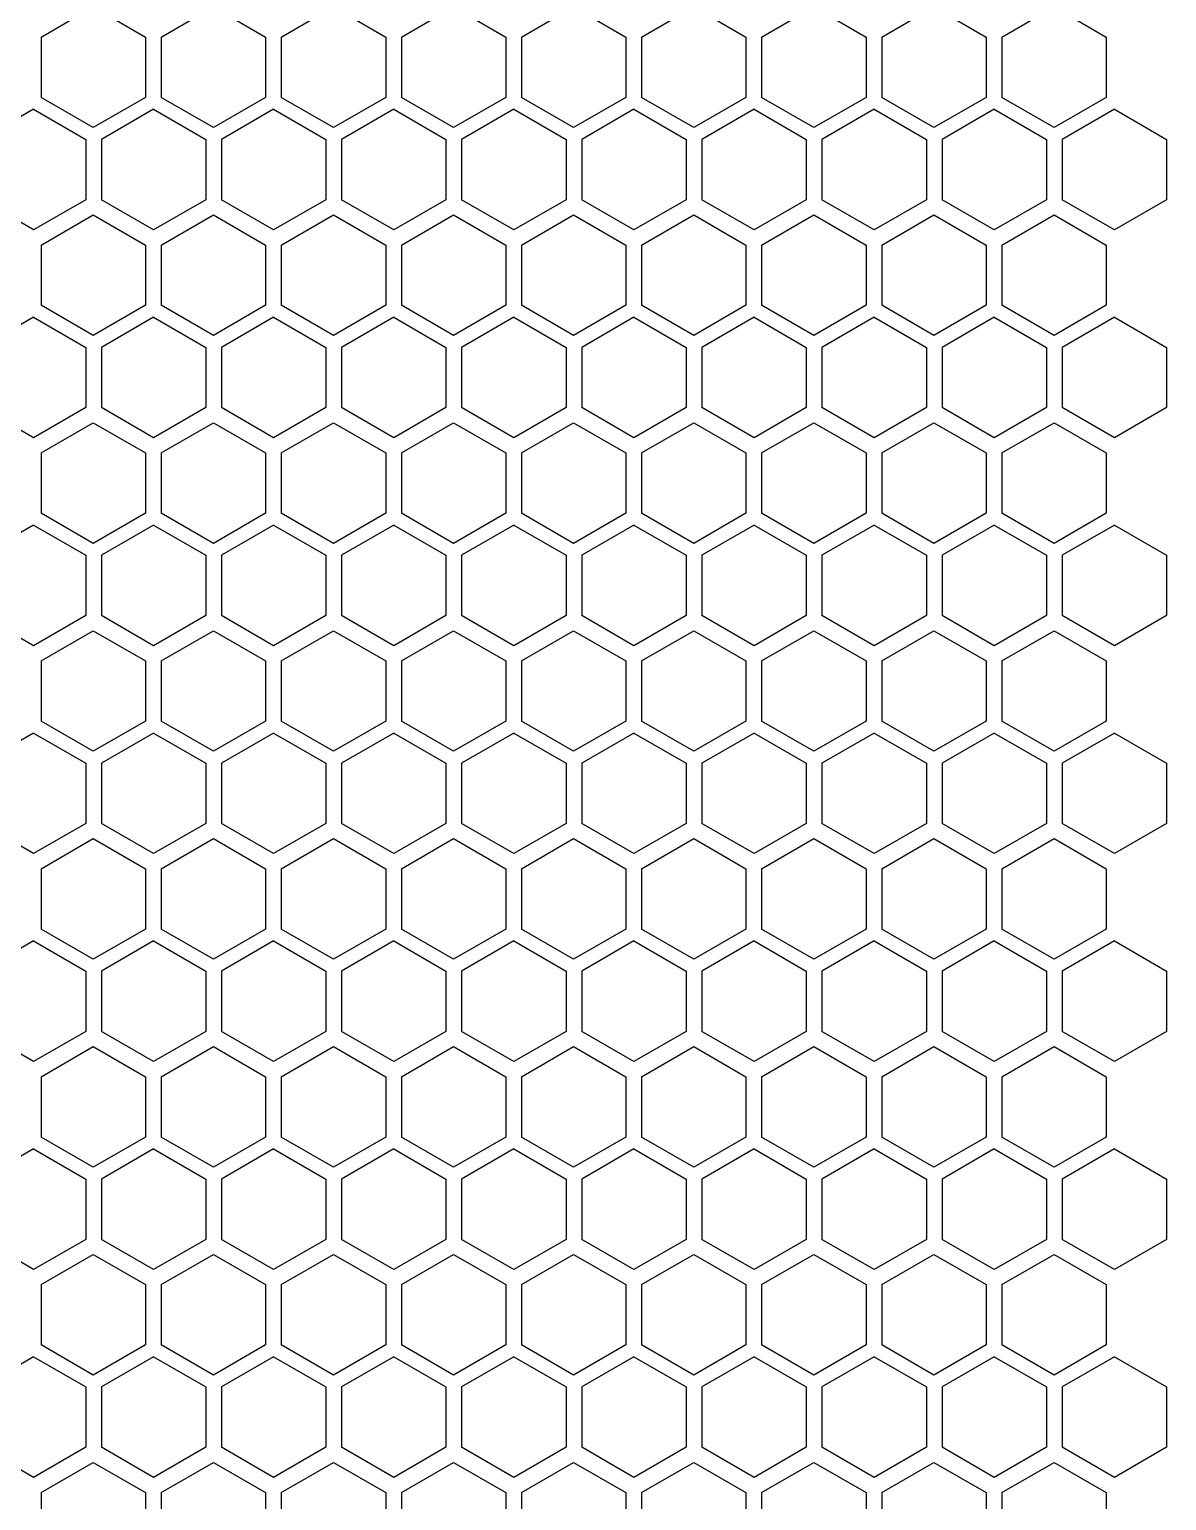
# Model space of a CAD drawing. Header units: millimetres. Extents: x 55614 to 110757, y -66981 to -47484.
# Drawn here: x 90204.2 to 90291.3, y -55958.8 to -55846.1 of the extents above; entities that cross this region are included whole.
import ezdxf

# ---------------------------------------------------------------- set-up
doc = ezdxf.new("R2010")
doc.units = ezdxf.units.MM
doc.layers.add('4215-0412-2_0', color=7, linetype='Continuous')
doc.layers.add('THICK', color=7, linetype='Continuous', lineweight=0)

# ---------------------------------------------------------------- blocks, each defined once
blk = doc.blocks.new('2-1725')
at = {"layer": '4215-0412-2_0', "color": 7, "linetype": 'Continuous'}
for p, q in [((-16651.4, -71711.39), (-16647.4, -71709.08)), ((-16647.4, -71709.08), (-16643.4, -71711.39)), ((-16642.2, -71711.39), (-16638.2, -71709.08)), ((-16638.2, -71709.08), (-16634.2, -71711.39)), ((-16633, -71711.39), (-16629, -71709.08)), ((-16629, -71709.08), (-16625, -71711.39)), ((-16623.8, -71711.39), (-16619.8, -71709.08)), ((-16619.8, -71709.08), (-16615.8, -71711.39)), ((-16614.6, -71711.39), (-16610.6, -71709.08)), ((-16610.6, -71709.08), (-16606.6, -71711.39)), ((-16605.4, -71711.39), (-16601.4, -71709.08)), ((-16601.4, -71709.08), (-16597.4, -71711.39)), ((-16596.2, -71711.39), (-16592.2, -71709.08)), ((-16592.2, -71709.08), (-16588.2, -71711.39)), ((-16587, -71711.39), (-16583, -71709.08)), ((-16583, -71709.08), (-16579, -71711.39)), ((-16577.8, -71711.39), (-16573.8, -71709.08)), ((-16573.8, -71709.08), (-16569.8, -71711.39)), ((-16651.4, -71711.39), (-16651.4, -71716.01)), ((-16643.4, -71711.39), (-16643.4, -71716.01)), ((-16642.2, -71711.39), (-16642.2, -71716.01)), ((-16634.2, -71711.39), (-16634.2, -71716.01)), ((-16633, -71711.39), (-16633, -71716.01)), ((-16625, -71711.39), (-16625, -71716.01)), ((-16623.8, -71711.39), (-16623.8, -71716.01)), ((-16615.8, -71711.39), (-16615.8, -71716.01)), ((-16614.6, -71711.39), (-16614.6, -71716.01)), ((-16606.6, -71711.39), (-16606.6, -71716.01)), ((-16605.4, -71711.39), (-16605.4, -71716.01)), ((-16597.4, -71711.39), (-16597.4, -71716.01)), ((-16596.2, -71711.39), (-16596.2, -71716.01)), ((-16588.2, -71711.39), (-16588.2, -71716.01)), ((-16587, -71711.39), (-16587, -71716.01)), ((-16579, -71711.39), (-16579, -71716.01)), ((-16577.8, -71711.39), (-16577.8, -71716.01)), ((-16569.8, -71711.39), (-16569.8, -71716.01)), ((-16647.4, -71718.32), (-16651.4, -71716.01)), ((-16643.4, -71716.01), (-16647.4, -71718.32)), ((-16638.2, -71718.32), (-16642.2, -71716.01)), ((-16634.2, -71716.01), (-16638.2, -71718.32)), ((-16629, -71718.32), (-16633, -71716.01)), ((-16625, -71716.01), (-16629, -71718.32)), ((-16619.8, -71718.32), (-16623.8, -71716.01)), ((-16615.8, -71716.01), (-16619.8, -71718.32)), ((-16610.6, -71718.32), (-16614.6, -71716.01)), ((-16606.6, -71716.01), (-16610.6, -71718.32)), ((-16601.4, -71718.32), (-16605.4, -71716.01)), ((-16597.4, -71716.01), (-16601.4, -71718.32)), ((-16592.2, -71718.32), (-16596.2, -71716.01)), ((-16588.2, -71716.01), (-16592.2, -71718.32)), ((-16583, -71718.32), (-16587, -71716.01)), ((-16579, -71716.01), (-16583, -71718.32)), ((-16573.8, -71718.32), (-16577.8, -71716.01)), ((-16569.8, -71716.01), (-16573.8, -71718.32)), ((-16651.98, -71716.92), (-16655.98, -71719.23)), ((-16651.98, -71716.92), (-16647.98, -71719.23)), ((-16642.78, -71716.92), (-16646.78, -71719.23)), ((-16642.78, -71716.92), (-16638.78, -71719.23)), ((-16633.58, -71716.92), (-16637.58, -71719.23)), ((-16633.58, -71716.92), (-16629.58, -71719.23)), ((-16624.38, -71716.92), (-16628.38, -71719.23)), ((-16624.38, -71716.92), (-16620.38, -71719.23)), ((-16615.18, -71716.92), (-16619.18, -71719.23)), ((-16615.18, -71716.92), (-16611.18, -71719.23)), ((-16605.98, -71716.92), (-16609.98, -71719.23)), ((-16605.98, -71716.92), (-16601.98, -71719.23)), ((-16596.78, -71716.92), (-16600.78, -71719.23)), ((-16596.78, -71716.92), (-16592.78, -71719.23)), ((-16587.58, -71716.92), (-16591.58, -71719.23)), ((-16587.58, -71716.92), (-16583.58, -71719.23)), ((-16578.38, -71716.92), (-16582.38, -71719.23)), ((-16578.38, -71716.92), (-16574.38, -71719.23)), ((-16569.18, -71716.92), (-16573.18, -71719.23)), ((-16569.18, -71716.92), (-16565.18, -71719.23)), ((-16647.98, -71719.23), (-16647.98, -71723.85)), ((-16646.78, -71719.23), (-16646.78, -71723.85)), ((-16638.78, -71719.23), (-16638.78, -71723.85)), ((-16637.58, -71719.23), (-16637.58, -71723.85)), ((-16629.58, -71719.23), (-16629.58, -71723.85)), ((-16628.38, -71719.23), (-16628.38, -71723.85)), ((-16620.38, -71719.23), (-16620.38, -71723.85)), ((-16619.18, -71719.23), (-16619.18, -71723.85)), ((-16611.18, -71719.23), (-16611.18, -71723.85)), ((-16609.98, -71719.23), (-16609.98, -71723.85)), ((-16601.98, -71719.23), (-16601.98, -71723.85)), ((-16600.78, -71719.23), (-16600.78, -71723.85)), ((-16592.78, -71719.23), (-16592.78, -71723.85)), ((-16591.58, -71719.23), (-16591.58, -71723.85)), ((-16583.58, -71719.23), (-16583.58, -71723.85)), ((-16582.38, -71719.23), (-16582.38, -71723.85)), ((-16574.38, -71719.23), (-16574.38, -71723.85)), ((-16573.18, -71719.23), (-16573.18, -71723.85)), ((-16565.18, -71719.23), (-16565.18, -71723.85)), ((-16651.98, -71726.16), (-16655.98, -71723.85)), ((-16647.98, -71723.85), (-16651.98, -71726.16)), ((-16642.78, -71726.16), (-16646.78, -71723.85)), ((-16638.78, -71723.85), (-16642.78, -71726.16)), ((-16633.58, -71726.16), (-16637.58, -71723.85)), ((-16629.58, -71723.85), (-16633.58, -71726.16)), ((-16624.38, -71726.16), (-16628.38, -71723.85)), ((-16620.38, -71723.85), (-16624.38, -71726.16)), ((-16615.18, -71726.16), (-16619.18, -71723.85)), ((-16611.18, -71723.85), (-16615.18, -71726.16)), ((-16605.98, -71726.16), (-16609.98, -71723.85)), ((-16601.98, -71723.85), (-16605.98, -71726.16)), ((-16596.78, -71726.16), (-16600.78, -71723.85)), ((-16592.78, -71723.85), (-16596.78, -71726.16)), ((-16587.58, -71726.16), (-16591.58, -71723.85)), ((-16583.58, -71723.85), (-16587.58, -71726.16)), ((-16578.38, -71726.16), (-16582.38, -71723.85)), ((-16574.38, -71723.85), (-16578.38, -71726.16)), ((-16569.18, -71726.16), (-16573.18, -71723.85)), ((-16565.18, -71723.85), (-16569.18, -71726.16)), ((-16651.4, -71727.32), (-16647.4, -71725.01)), ((-16647.4, -71725.01), (-16643.4, -71727.32)), ((-16642.2, -71727.32), (-16638.2, -71725.01)), ((-16638.2, -71725.01), (-16634.2, -71727.32)), ((-16633, -71727.32), (-16629, -71725.01)), ((-16629, -71725.01), (-16625, -71727.32)), ((-16623.8, -71727.32), (-16619.8, -71725.01)), ((-16619.8, -71725.01), (-16615.8, -71727.32)), ((-16614.6, -71727.32), (-16610.6, -71725.01)), ((-16610.6, -71725.01), (-16606.6, -71727.32)), ((-16605.4, -71727.32), (-16601.4, -71725.01)), ((-16601.4, -71725.01), (-16597.4, -71727.32)), ((-16596.2, -71727.32), (-16592.2, -71725.01)), ((-16592.2, -71725.01), (-16588.2, -71727.32)), ((-16587, -71727.32), (-16583, -71725.01)), ((-16583, -71725.01), (-16579, -71727.32)), ((-16577.8, -71727.32), (-16573.8, -71725.01)), ((-16573.8, -71725.01), (-16569.8, -71727.32)), ((-16651.4, -71727.32), (-16651.4, -71731.94)), ((-16643.4, -71727.32), (-16643.4, -71731.94)), ((-16642.2, -71727.32), (-16642.2, -71731.94)), ((-16634.2, -71727.32), (-16634.2, -71731.94)), ((-16633, -71727.32), (-16633, -71731.94)), ((-16625, -71727.32), (-16625, -71731.94)), ((-16623.8, -71727.32), (-16623.8, -71731.94)), ((-16615.8, -71727.32), (-16615.8, -71731.94)), ((-16614.6, -71727.32), (-16614.6, -71731.94)), ((-16606.6, -71727.32), (-16606.6, -71731.94)), ((-16605.4, -71727.32), (-16605.4, -71731.94)), ((-16597.4, -71727.32), (-16597.4, -71731.94)), ((-16596.2, -71727.32), (-16596.2, -71731.94)), ((-16588.2, -71727.32), (-16588.2, -71731.94)), ((-16587, -71727.32), (-16587, -71731.94)), ((-16579, -71727.32), (-16579, -71731.94)), ((-16577.8, -71727.32), (-16577.8, -71731.94)), ((-16569.8, -71727.32), (-16569.8, -71731.94)), ((-16647.4, -71734.25), (-16651.4, -71731.94)), ((-16643.4, -71731.94), (-16647.4, -71734.25)), ((-16638.2, -71734.25), (-16642.2, -71731.94)), ((-16634.2, -71731.94), (-16638.2, -71734.25)), ((-16629, -71734.25), (-16633, -71731.94)), ((-16625, -71731.94), (-16629, -71734.25)), ((-16619.8, -71734.25), (-16623.8, -71731.94)), ((-16615.8, -71731.94), (-16619.8, -71734.25)), ((-16610.6, -71734.25), (-16614.6, -71731.94)), ((-16606.6, -71731.94), (-16610.6, -71734.25)), ((-16601.4, -71734.25), (-16605.4, -71731.94)), ((-16597.4, -71731.94), (-16601.4, -71734.25)), ((-16592.2, -71734.25), (-16596.2, -71731.94)), ((-16588.2, -71731.94), (-16592.2, -71734.25)), ((-16583, -71734.25), (-16587, -71731.94)), ((-16579, -71731.94), (-16583, -71734.25)), ((-16573.8, -71734.25), (-16577.8, -71731.94)), ((-16569.8, -71731.94), (-16573.8, -71734.25)), ((-16651.98, -71732.85), (-16655.98, -71735.16)), ((-16651.98, -71732.85), (-16647.98, -71735.16)), ((-16642.78, -71732.85), (-16646.78, -71735.16)), ((-16642.78, -71732.85), (-16638.78, -71735.16)), ((-16633.58, -71732.85), (-16637.58, -71735.16)), ((-16633.58, -71732.85), (-16629.58, -71735.16)), ((-16624.38, -71732.85), (-16628.38, -71735.16)), ((-16624.38, -71732.85), (-16620.38, -71735.16)), ((-16615.18, -71732.85), (-16619.18, -71735.16)), ((-16615.18, -71732.85), (-16611.18, -71735.16)), ((-16605.98, -71732.85), (-16609.98, -71735.16)), ((-16605.98, -71732.85), (-16601.98, -71735.16)), ((-16596.78, -71732.85), (-16600.78, -71735.16)), ((-16596.78, -71732.85), (-16592.78, -71735.16)), ((-16587.58, -71732.85), (-16591.58, -71735.16)), ((-16587.58, -71732.85), (-16583.58, -71735.16)), ((-16578.38, -71732.85), (-16582.38, -71735.16)), ((-16578.38, -71732.85), (-16574.38, -71735.16)), ((-16569.18, -71732.85), (-16573.18, -71735.16)), ((-16569.18, -71732.85), (-16565.18, -71735.16)), ((-16647.98, -71735.16), (-16647.98, -71739.78)), ((-16646.78, -71735.16), (-16646.78, -71739.78)), ((-16638.78, -71735.16), (-16638.78, -71739.78)), ((-16637.58, -71735.16), (-16637.58, -71739.78)), ((-16629.58, -71735.16), (-16629.58, -71739.78)), ((-16628.38, -71735.16), (-16628.38, -71739.78)), ((-16620.38, -71735.16), (-16620.38, -71739.78)), ((-16619.18, -71735.16), (-16619.18, -71739.78)), ((-16611.18, -71735.16), (-16611.18, -71739.78)), ((-16609.98, -71735.16), (-16609.98, -71739.78)), ((-16601.98, -71735.16), (-16601.98, -71739.78)), ((-16600.78, -71735.16), (-16600.78, -71739.78)), ((-16592.78, -71735.16), (-16592.78, -71739.78)), ((-16591.58, -71735.16), (-16591.58, -71739.78)), ((-16583.58, -71735.16), (-16583.58, -71739.78)), ((-16582.38, -71735.16), (-16582.38, -71739.78)), ((-16574.38, -71735.16), (-16574.38, -71739.78)), ((-16573.18, -71735.16), (-16573.18, -71739.78)), ((-16565.18, -71735.16), (-16565.18, -71739.78)), ((-16651.98, -71742.09), (-16655.98, -71739.78)), ((-16647.98, -71739.78), (-16651.98, -71742.09)), ((-16642.78, -71742.09), (-16646.78, -71739.78)), ((-16638.78, -71739.78), (-16642.78, -71742.09)), ((-16633.58, -71742.09), (-16637.58, -71739.78)), ((-16629.58, -71739.78), (-16633.58, -71742.09)), ((-16624.38, -71742.09), (-16628.38, -71739.78)), ((-16620.38, -71739.78), (-16624.38, -71742.09)), ((-16615.18, -71742.09), (-16619.18, -71739.78)), ((-16611.18, -71739.78), (-16615.18, -71742.09)), ((-16605.98, -71742.09), (-16609.98, -71739.78)), ((-16601.98, -71739.78), (-16605.98, -71742.09)), ((-16596.78, -71742.09), (-16600.78, -71739.78)), ((-16592.78, -71739.78), (-16596.78, -71742.09)), ((-16587.58, -71742.09), (-16591.58, -71739.78)), ((-16583.58, -71739.78), (-16587.58, -71742.09)), ((-16578.38, -71742.09), (-16582.38, -71739.78)), ((-16574.38, -71739.78), (-16578.38, -71742.09)), ((-16569.18, -71742.09), (-16573.18, -71739.78)), ((-16565.18, -71739.78), (-16569.18, -71742.09)), ((-16651.4, -71743.25), (-16647.4, -71740.94)), ((-16647.4, -71740.94), (-16643.4, -71743.25)), ((-16642.2, -71743.25), (-16638.2, -71740.94)), ((-16638.2, -71740.94), (-16634.2, -71743.25)), ((-16633, -71743.25), (-16629, -71740.94)), ((-16629, -71740.94), (-16625, -71743.25)), ((-16623.8, -71743.25), (-16619.8, -71740.94)), ((-16619.8, -71740.94), (-16615.8, -71743.25)), ((-16614.6, -71743.25), (-16610.6, -71740.94)), ((-16610.6, -71740.94), (-16606.6, -71743.25)), ((-16605.4, -71743.25), (-16601.4, -71740.94)), ((-16601.4, -71740.94), (-16597.4, -71743.25)), ((-16596.2, -71743.25), (-16592.2, -71740.94)), ((-16592.2, -71740.94), (-16588.2, -71743.25)), ((-16587, -71743.25), (-16583, -71740.94)), ((-16583, -71740.94), (-16579, -71743.25)), ((-16577.8, -71743.25), (-16573.8, -71740.94)), ((-16573.8, -71740.94), (-16569.8, -71743.25)), ((-16651.4, -71743.25), (-16651.4, -71747.87)), ((-16643.4, -71743.25), (-16643.4, -71747.87)), ((-16642.2, -71743.25), (-16642.2, -71747.87)), ((-16634.2, -71743.25), (-16634.2, -71747.87)), ((-16633, -71743.25), (-16633, -71747.87)), ((-16625, -71743.25), (-16625, -71747.87)), ((-16623.8, -71743.25), (-16623.8, -71747.87)), ((-16615.8, -71743.25), (-16615.8, -71747.87)), ((-16614.6, -71743.25), (-16614.6, -71747.87)), ((-16606.6, -71743.25), (-16606.6, -71747.87)), ((-16605.4, -71743.25), (-16605.4, -71747.87)), ((-16597.4, -71743.25), (-16597.4, -71747.87)), ((-16596.2, -71743.25), (-16596.2, -71747.87)), ((-16588.2, -71743.25), (-16588.2, -71747.87)), ((-16587, -71743.25), (-16587, -71747.87)), ((-16579, -71743.25), (-16579, -71747.87)), ((-16577.8, -71743.25), (-16577.8, -71747.87)), ((-16569.8, -71743.25), (-16569.8, -71747.87)), ((-16651.98, -71748.78), (-16655.98, -71751.09)), ((-16651.98, -71748.78), (-16647.98, -71751.09)), ((-16647.4, -71750.18), (-16651.4, -71747.87)), ((-16643.4, -71747.87), (-16647.4, -71750.18)), ((-16642.78, -71748.78), (-16646.78, -71751.09)), ((-16642.78, -71748.78), (-16638.78, -71751.09)), ((-16638.2, -71750.18), (-16642.2, -71747.87)), ((-16634.2, -71747.87), (-16638.2, -71750.18)), ((-16633.58, -71748.78), (-16637.58, -71751.09)), ((-16633.58, -71748.78), (-16629.58, -71751.09)), ((-16629, -71750.18), (-16633, -71747.87)), ((-16625, -71747.87), (-16629, -71750.18)), ((-16624.38, -71748.78), (-16628.38, -71751.09)), ((-16624.38, -71748.78), (-16620.38, -71751.09)), ((-16619.8, -71750.18), (-16623.8, -71747.87)), ((-16615.8, -71747.87), (-16619.8, -71750.18)), ((-16615.18, -71748.78), (-16619.18, -71751.09)), ((-16615.18, -71748.78), (-16611.18, -71751.09)), ((-16610.6, -71750.18), (-16614.6, -71747.87)), ((-16606.6, -71747.87), (-16610.6, -71750.18)), ((-16605.98, -71748.78), (-16609.98, -71751.09)), ((-16605.98, -71748.78), (-16601.98, -71751.09)), ((-16601.4, -71750.18), (-16605.4, -71747.87)), ((-16597.4, -71747.87), (-16601.4, -71750.18)), ((-16596.78, -71748.78), (-16600.78, -71751.09)), ((-16596.78, -71748.78), (-16592.78, -71751.09)), ((-16592.2, -71750.18), (-16596.2, -71747.87)), ((-16588.2, -71747.87), (-16592.2, -71750.18)), ((-16587.58, -71748.78), (-16591.58, -71751.09)), ((-16587.58, -71748.78), (-16583.58, -71751.09)), ((-16583, -71750.18), (-16587, -71747.87)), ((-16579, -71747.87), (-16583, -71750.18)), ((-16578.38, -71748.78), (-16582.38, -71751.09)), ((-16578.38, -71748.78), (-16574.38, -71751.09)), ((-16573.8, -71750.18), (-16577.8, -71747.87)), ((-16569.8, -71747.87), (-16573.8, -71750.18)), ((-16569.18, -71748.78), (-16573.18, -71751.09)), ((-16569.18, -71748.78), (-16565.18, -71751.09)), ((-16647.98, -71751.09), (-16647.98, -71755.71)), ((-16646.78, -71751.09), (-16646.78, -71755.71)), ((-16638.78, -71751.09), (-16638.78, -71755.71)), ((-16637.58, -71751.09), (-16637.58, -71755.71)), ((-16629.58, -71751.09), (-16629.58, -71755.71)), ((-16628.38, -71751.09), (-16628.38, -71755.71)), ((-16620.38, -71751.09), (-16620.38, -71755.71)), ((-16619.18, -71751.09), (-16619.18, -71755.71)), ((-16611.18, -71751.09), (-16611.18, -71755.71)), ((-16609.98, -71751.09), (-16609.98, -71755.71)), ((-16601.98, -71751.09), (-16601.98, -71755.71)), ((-16600.78, -71751.09), (-16600.78, -71755.71)), ((-16592.78, -71751.09), (-16592.78, -71755.71)), ((-16591.58, -71751.09), (-16591.58, -71755.71)), ((-16583.58, -71751.09), (-16583.58, -71755.71)), ((-16582.38, -71751.09), (-16582.38, -71755.71)), ((-16574.38, -71751.09), (-16574.38, -71755.71)), ((-16573.18, -71751.09), (-16573.18, -71755.71)), ((-16565.18, -71751.09), (-16565.18, -71755.71)), ((-16651.98, -71758.02), (-16655.98, -71755.71)), ((-16647.98, -71755.71), (-16651.98, -71758.02)), ((-16642.78, -71758.02), (-16646.78, -71755.71)), ((-16638.78, -71755.71), (-16642.78, -71758.02)), ((-16633.58, -71758.02), (-16637.58, -71755.71)), ((-16629.58, -71755.71), (-16633.58, -71758.02)), ((-16624.38, -71758.02), (-16628.38, -71755.71)), ((-16620.38, -71755.71), (-16624.38, -71758.02)), ((-16615.18, -71758.02), (-16619.18, -71755.71)), ((-16611.18, -71755.71), (-16615.18, -71758.02)), ((-16605.98, -71758.02), (-16609.98, -71755.71)), ((-16601.98, -71755.71), (-16605.98, -71758.02)), ((-16596.78, -71758.02), (-16600.78, -71755.71)), ((-16592.78, -71755.71), (-16596.78, -71758.02)), ((-16587.58, -71758.02), (-16591.58, -71755.71)), ((-16583.58, -71755.71), (-16587.58, -71758.02)), ((-16578.38, -71758.02), (-16582.38, -71755.71)), ((-16574.38, -71755.71), (-16578.38, -71758.02)), ((-16569.18, -71758.02), (-16573.18, -71755.71)), ((-16565.18, -71755.71), (-16569.18, -71758.02)), ((-16651.4, -71759.18), (-16647.4, -71756.87)), ((-16647.4, -71756.87), (-16643.4, -71759.18)), ((-16642.2, -71759.18), (-16638.2, -71756.87)), ((-16638.2, -71756.87), (-16634.2, -71759.18)), ((-16633, -71759.18), (-16629, -71756.87)), ((-16629, -71756.87), (-16625, -71759.18)), ((-16623.8, -71759.18), (-16619.8, -71756.87)), ((-16619.8, -71756.87), (-16615.8, -71759.18)), ((-16614.6, -71759.18), (-16610.6, -71756.87)), ((-16610.6, -71756.87), (-16606.6, -71759.18)), ((-16605.4, -71759.18), (-16601.4, -71756.87)), ((-16601.4, -71756.87), (-16597.4, -71759.18)), ((-16596.2, -71759.18), (-16592.2, -71756.87)), ((-16592.2, -71756.87), (-16588.2, -71759.18)), ((-16587, -71759.18), (-16583, -71756.87)), ((-16583, -71756.87), (-16579, -71759.18)), ((-16577.8, -71759.18), (-16573.8, -71756.87)), ((-16573.8, -71756.87), (-16569.8, -71759.18)), ((-16651.4, -71759.18), (-16651.4, -71763.8)), ((-16643.4, -71759.18), (-16643.4, -71763.8)), ((-16642.2, -71759.18), (-16642.2, -71763.8)), ((-16634.2, -71759.18), (-16634.2, -71763.8)), ((-16633, -71759.18), (-16633, -71763.8)), ((-16625, -71759.18), (-16625, -71763.8)), ((-16623.8, -71759.18), (-16623.8, -71763.8)), ((-16615.8, -71759.18), (-16615.8, -71763.8)), ((-16614.6, -71759.18), (-16614.6, -71763.8)), ((-16606.6, -71759.18), (-16606.6, -71763.8)), ((-16605.4, -71759.18), (-16605.4, -71763.8)), ((-16597.4, -71759.18), (-16597.4, -71763.8)), ((-16596.2, -71759.18), (-16596.2, -71763.8)), ((-16588.2, -71759.18), (-16588.2, -71763.8)), ((-16587, -71759.18), (-16587, -71763.8)), ((-16579, -71759.18), (-16579, -71763.8)), ((-16577.8, -71759.18), (-16577.8, -71763.8)), ((-16569.8, -71759.18), (-16569.8, -71763.8)), ((-16651.98, -71764.71), (-16655.98, -71767.02)), ((-16651.98, -71764.71), (-16647.98, -71767.02)), ((-16647.4, -71766.11), (-16651.4, -71763.8)), ((-16643.4, -71763.8), (-16647.4, -71766.11)), ((-16642.78, -71764.71), (-16646.78, -71767.02)), ((-16642.78, -71764.71), (-16638.78, -71767.02)), ((-16638.2, -71766.11), (-16642.2, -71763.8)), ((-16634.2, -71763.8), (-16638.2, -71766.11)), ((-16633.58, -71764.71), (-16637.58, -71767.02)), ((-16633.58, -71764.71), (-16629.58, -71767.02)), ((-16629, -71766.11), (-16633, -71763.8)), ((-16625, -71763.8), (-16629, -71766.11)), ((-16624.38, -71764.71), (-16628.38, -71767.02)), ((-16624.38, -71764.71), (-16620.38, -71767.02)), ((-16619.8, -71766.11), (-16623.8, -71763.8)), ((-16615.8, -71763.8), (-16619.8, -71766.11)), ((-16615.18, -71764.71), (-16619.18, -71767.02)), ((-16615.18, -71764.71), (-16611.18, -71767.02)), ((-16610.6, -71766.11), (-16614.6, -71763.8)), ((-16606.6, -71763.8), (-16610.6, -71766.11)), ((-16605.98, -71764.71), (-16609.98, -71767.02)), ((-16605.98, -71764.71), (-16601.98, -71767.02)), ((-16601.4, -71766.11), (-16605.4, -71763.8)), ((-16597.4, -71763.8), (-16601.4, -71766.11)), ((-16596.78, -71764.71), (-16600.78, -71767.02)), ((-16596.78, -71764.71), (-16592.78, -71767.02)), ((-16592.2, -71766.11), (-16596.2, -71763.8)), ((-16588.2, -71763.8), (-16592.2, -71766.11)), ((-16587.58, -71764.71), (-16591.58, -71767.02)), ((-16587.58, -71764.71), (-16583.58, -71767.02)), ((-16583, -71766.11), (-16587, -71763.8)), ((-16579, -71763.8), (-16583, -71766.11)), ((-16578.38, -71764.71), (-16582.38, -71767.02)), ((-16578.38, -71764.71), (-16574.38, -71767.02)), ((-16573.8, -71766.11), (-16577.8, -71763.8)), ((-16569.8, -71763.8), (-16573.8, -71766.11)), ((-16569.18, -71764.71), (-16573.18, -71767.02)), ((-16569.18, -71764.71), (-16565.18, -71767.02)), ((-16647.98, -71767.02), (-16647.98, -71771.64)), ((-16646.78, -71767.02), (-16646.78, -71771.64)), ((-16638.78, -71767.02), (-16638.78, -71771.64)), ((-16637.58, -71767.02), (-16637.58, -71771.64)), ((-16629.58, -71767.02), (-16629.58, -71771.64)), ((-16628.38, -71767.02), (-16628.38, -71771.64)), ((-16620.38, -71767.02), (-16620.38, -71771.64)), ((-16619.18, -71767.02), (-16619.18, -71771.64)), ((-16611.18, -71767.02), (-16611.18, -71771.64)), ((-16609.98, -71767.02), (-16609.98, -71771.64)), ((-16601.98, -71767.02), (-16601.98, -71771.64)), ((-16600.78, -71767.02), (-16600.78, -71771.64)), ((-16592.78, -71767.02), (-16592.78, -71771.64)), ((-16591.58, -71767.02), (-16591.58, -71771.64)), ((-16583.58, -71767.02), (-16583.58, -71771.64)), ((-16582.38, -71767.02), (-16582.38, -71771.64)), ((-16574.38, -71767.02), (-16574.38, -71771.64)), ((-16573.18, -71767.02), (-16573.18, -71771.64)), ((-16565.18, -71767.02), (-16565.18, -71771.64)), ((-16651.98, -71773.95), (-16655.98, -71771.64)), ((-16647.98, -71771.64), (-16651.98, -71773.95)), ((-16642.78, -71773.95), (-16646.78, -71771.64)), ((-16638.78, -71771.64), (-16642.78, -71773.95)), ((-16633.58, -71773.95), (-16637.58, -71771.64)), ((-16629.58, -71771.64), (-16633.58, -71773.95)), ((-16624.38, -71773.95), (-16628.38, -71771.64)), ((-16620.38, -71771.64), (-16624.38, -71773.95)), ((-16615.18, -71773.95), (-16619.18, -71771.64)), ((-16611.18, -71771.64), (-16615.18, -71773.95)), ((-16605.98, -71773.95), (-16609.98, -71771.64)), ((-16601.98, -71771.64), (-16605.98, -71773.95)), ((-16596.78, -71773.95), (-16600.78, -71771.64)), ((-16592.78, -71771.64), (-16596.78, -71773.95)), ((-16587.58, -71773.95), (-16591.58, -71771.64)), ((-16583.58, -71771.64), (-16587.58, -71773.95)), ((-16578.38, -71773.95), (-16582.38, -71771.64)), ((-16574.38, -71771.64), (-16578.38, -71773.95)), ((-16569.18, -71773.95), (-16573.18, -71771.64)), ((-16565.18, -71771.64), (-16569.18, -71773.95)), ((-16651.4, -71775.11), (-16647.4, -71772.8)), ((-16647.4, -71772.8), (-16643.4, -71775.11)), ((-16642.2, -71775.11), (-16638.2, -71772.8)), ((-16638.2, -71772.8), (-16634.2, -71775.11)), ((-16633, -71775.11), (-16629, -71772.8)), ((-16629, -71772.8), (-16625, -71775.11)), ((-16623.8, -71775.11), (-16619.8, -71772.8)), ((-16619.8, -71772.8), (-16615.8, -71775.11)), ((-16614.6, -71775.11), (-16610.6, -71772.8)), ((-16610.6, -71772.8), (-16606.6, -71775.11)), ((-16605.4, -71775.11), (-16601.4, -71772.8)), ((-16601.4, -71772.8), (-16597.4, -71775.11)), ((-16596.2, -71775.11), (-16592.2, -71772.8)), ((-16592.2, -71772.8), (-16588.2, -71775.11)), ((-16587, -71775.11), (-16583, -71772.8)), ((-16583, -71772.8), (-16579, -71775.11)), ((-16577.8, -71775.11), (-16573.8, -71772.8)), ((-16573.8, -71772.8), (-16569.8, -71775.11)), ((-16651.4, -71775.11), (-16651.4, -71779.73)), ((-16643.4, -71775.11), (-16643.4, -71779.73)), ((-16642.2, -71775.11), (-16642.2, -71779.73)), ((-16634.2, -71775.11), (-16634.2, -71779.73)), ((-16633, -71775.11), (-16633, -71779.73)), ((-16625, -71775.11), (-16625, -71779.73)), ((-16623.8, -71775.11), (-16623.8, -71779.73)), ((-16615.8, -71775.11), (-16615.8, -71779.73)), ((-16614.6, -71775.11), (-16614.6, -71779.73)), ((-16606.6, -71775.11), (-16606.6, -71779.73)), ((-16605.4, -71775.11), (-16605.4, -71779.73)), ((-16597.4, -71775.11), (-16597.4, -71779.73)), ((-16596.2, -71775.11), (-16596.2, -71779.73)), ((-16588.2, -71775.11), (-16588.2, -71779.73)), ((-16587, -71775.11), (-16587, -71779.73)), ((-16579, -71775.11), (-16579, -71779.73)), ((-16577.8, -71775.11), (-16577.8, -71779.73)), ((-16569.8, -71775.11), (-16569.8, -71779.73)), ((-16647.4, -71782.04), (-16651.4, -71779.73)), ((-16643.4, -71779.73), (-16647.4, -71782.04)), ((-16638.2, -71782.04), (-16642.2, -71779.73)), ((-16634.2, -71779.73), (-16638.2, -71782.04)), ((-16629, -71782.04), (-16633, -71779.73)), ((-16625, -71779.73), (-16629, -71782.04)), ((-16619.8, -71782.04), (-16623.8, -71779.73)), ((-16615.8, -71779.73), (-16619.8, -71782.04)), ((-16610.6, -71782.04), (-16614.6, -71779.73)), ((-16606.6, -71779.73), (-16610.6, -71782.04)), ((-16601.4, -71782.04), (-16605.4, -71779.73)), ((-16597.4, -71779.73), (-16601.4, -71782.04)), ((-16592.2, -71782.04), (-16596.2, -71779.73)), ((-16588.2, -71779.73), (-16592.2, -71782.04)), ((-16583, -71782.04), (-16587, -71779.73)), ((-16579, -71779.73), (-16583, -71782.04)), ((-16573.8, -71782.04), (-16577.8, -71779.73)), ((-16569.8, -71779.73), (-16573.8, -71782.04)), ((-16651.98, -71780.64), (-16655.98, -71782.95)), ((-16651.98, -71780.64), (-16647.98, -71782.95)), ((-16642.78, -71780.64), (-16646.78, -71782.95)), ((-16642.78, -71780.64), (-16638.78, -71782.95)), ((-16633.58, -71780.64), (-16637.58, -71782.95)), ((-16633.58, -71780.64), (-16629.58, -71782.95)), ((-16624.38, -71780.64), (-16628.38, -71782.95)), ((-16624.38, -71780.64), (-16620.38, -71782.95)), ((-16615.18, -71780.64), (-16619.18, -71782.95)), ((-16615.18, -71780.64), (-16611.18, -71782.95)), ((-16605.98, -71780.64), (-16609.98, -71782.95)), ((-16605.98, -71780.64), (-16601.98, -71782.95)), ((-16596.78, -71780.64), (-16600.78, -71782.95)), ((-16596.78, -71780.64), (-16592.78, -71782.95)), ((-16587.58, -71780.64), (-16591.58, -71782.95)), ((-16587.58, -71780.64), (-16583.58, -71782.95)), ((-16578.38, -71780.64), (-16582.38, -71782.95)), ((-16578.38, -71780.64), (-16574.38, -71782.95)), ((-16569.18, -71780.64), (-16573.18, -71782.95)), ((-16569.18, -71780.64), (-16565.18, -71782.95)), ((-16647.98, -71782.95), (-16647.98, -71787.57)), ((-16646.78, -71782.95), (-16646.78, -71787.57)), ((-16638.78, -71782.95), (-16638.78, -71787.57)), ((-16637.58, -71782.95), (-16637.58, -71787.57)), ((-16629.58, -71782.95), (-16629.58, -71787.57)), ((-16628.38, -71782.95), (-16628.38, -71787.57)), ((-16620.38, -71782.95), (-16620.38, -71787.57)), ((-16619.18, -71782.95), (-16619.18, -71787.57)), ((-16611.18, -71782.95), (-16611.18, -71787.57)), ((-16609.98, -71782.95), (-16609.98, -71787.57)), ((-16601.98, -71782.95), (-16601.98, -71787.57)), ((-16600.78, -71782.95), (-16600.78, -71787.57)), ((-16592.78, -71782.95), (-16592.78, -71787.57)), ((-16591.58, -71782.95), (-16591.58, -71787.57)), ((-16583.58, -71782.95), (-16583.58, -71787.57)), ((-16582.38, -71782.95), (-16582.38, -71787.57)), ((-16574.38, -71782.95), (-16574.38, -71787.57)), ((-16573.18, -71782.95), (-16573.18, -71787.57)), ((-16565.18, -71782.95), (-16565.18, -71787.57)), ((-16651.98, -71789.88), (-16655.98, -71787.57)), ((-16647.98, -71787.57), (-16651.98, -71789.88)), ((-16642.78, -71789.88), (-16646.78, -71787.57)), ((-16638.78, -71787.57), (-16642.78, -71789.88)), ((-16633.58, -71789.88), (-16637.58, -71787.57)), ((-16629.58, -71787.57), (-16633.58, -71789.88)), ((-16624.38, -71789.88), (-16628.38, -71787.57)), ((-16620.38, -71787.57), (-16624.38, -71789.88)), ((-16615.18, -71789.88), (-16619.18, -71787.57)), ((-16611.18, -71787.57), (-16615.18, -71789.88)), ((-16605.98, -71789.88), (-16609.98, -71787.57)), ((-16601.98, -71787.57), (-16605.98, -71789.88)), ((-16596.78, -71789.88), (-16600.78, -71787.57)), ((-16592.78, -71787.57), (-16596.78, -71789.88)), ((-16587.58, -71789.88), (-16591.58, -71787.57)), ((-16583.58, -71787.57), (-16587.58, -71789.88)), ((-16578.38, -71789.88), (-16582.38, -71787.57)), ((-16574.38, -71787.57), (-16578.38, -71789.88)), ((-16569.18, -71789.88), (-16573.18, -71787.57)), ((-16565.18, -71787.57), (-16569.18, -71789.88)), ((-16651.4, -71791.04), (-16647.4, -71788.73)), ((-16647.4, -71788.73), (-16643.4, -71791.04)), ((-16642.2, -71791.04), (-16638.2, -71788.73)), ((-16638.2, -71788.73), (-16634.2, -71791.04)), ((-16633, -71791.04), (-16629, -71788.73)), ((-16629, -71788.73), (-16625, -71791.04)), ((-16623.8, -71791.04), (-16619.8, -71788.73)), ((-16619.8, -71788.73), (-16615.8, -71791.04)), ((-16614.6, -71791.04), (-16610.6, -71788.73)), ((-16610.6, -71788.73), (-16606.6, -71791.04)), ((-16605.4, -71791.04), (-16601.4, -71788.73)), ((-16601.4, -71788.73), (-16597.4, -71791.04)), ((-16596.2, -71791.04), (-16592.2, -71788.73)), ((-16592.2, -71788.73), (-16588.2, -71791.04)), ((-16587, -71791.04), (-16583, -71788.73)), ((-16583, -71788.73), (-16579, -71791.04)), ((-16577.8, -71791.04), (-16573.8, -71788.73)), ((-16573.8, -71788.73), (-16569.8, -71791.04)), ((-16651.4, -71791.04), (-16651.4, -71795.66)), ((-16643.4, -71791.04), (-16643.4, -71795.66)), ((-16642.2, -71791.04), (-16642.2, -71795.66)), ((-16634.2, -71791.04), (-16634.2, -71795.66)), ((-16633, -71791.04), (-16633, -71795.66)), ((-16625, -71791.04), (-16625, -71795.66)), ((-16623.8, -71791.04), (-16623.8, -71795.66)), ((-16615.8, -71791.04), (-16615.8, -71795.66)), ((-16614.6, -71791.04), (-16614.6, -71795.66)), ((-16606.6, -71791.04), (-16606.6, -71795.66)), ((-16605.4, -71791.04), (-16605.4, -71795.66)), ((-16597.4, -71791.04), (-16597.4, -71795.66)), ((-16596.2, -71791.04), (-16596.2, -71795.66)), ((-16588.2, -71791.04), (-16588.2, -71795.66)), ((-16587, -71791.04), (-16587, -71795.66)), ((-16579, -71791.04), (-16579, -71795.66)), ((-16577.8, -71791.04), (-16577.8, -71795.66)), ((-16569.8, -71791.04), (-16569.8, -71795.66)), ((-16647.4, -71797.97), (-16651.4, -71795.66)), ((-16643.4, -71795.66), (-16647.4, -71797.97)), ((-16638.2, -71797.97), (-16642.2, -71795.66)), ((-16634.2, -71795.66), (-16638.2, -71797.97)), ((-16629, -71797.97), (-16633, -71795.66)), ((-16625, -71795.66), (-16629, -71797.97)), ((-16619.8, -71797.97), (-16623.8, -71795.66)), ((-16615.8, -71795.66), (-16619.8, -71797.97)), ((-16610.6, -71797.97), (-16614.6, -71795.66)), ((-16606.6, -71795.66), (-16610.6, -71797.97)), ((-16601.4, -71797.97), (-16605.4, -71795.66)), ((-16597.4, -71795.66), (-16601.4, -71797.97)), ((-16592.2, -71797.97), (-16596.2, -71795.66)), ((-16588.2, -71795.66), (-16592.2, -71797.97)), ((-16583, -71797.97), (-16587, -71795.66)), ((-16579, -71795.66), (-16583, -71797.97)), ((-16573.8, -71797.97), (-16577.8, -71795.66)), ((-16569.8, -71795.66), (-16573.8, -71797.97)), ((-16651.98, -71796.57), (-16655.98, -71798.88)), ((-16651.98, -71796.57), (-16647.98, -71798.88)), ((-16642.78, -71796.57), (-16646.78, -71798.88)), ((-16642.78, -71796.57), (-16638.78, -71798.88)), ((-16633.58, -71796.57), (-16637.58, -71798.88)), ((-16633.58, -71796.57), (-16629.58, -71798.88)), ((-16624.38, -71796.57), (-16628.38, -71798.88)), ((-16624.38, -71796.57), (-16620.38, -71798.88)), ((-16615.18, -71796.57), (-16619.18, -71798.88)), ((-16615.18, -71796.57), (-16611.18, -71798.88)), ((-16605.98, -71796.57), (-16609.98, -71798.88)), ((-16605.98, -71796.57), (-16601.98, -71798.88)), ((-16596.78, -71796.57), (-16600.78, -71798.88)), ((-16596.78, -71796.57), (-16592.78, -71798.88)), ((-16587.58, -71796.57), (-16591.58, -71798.88)), ((-16587.58, -71796.57), (-16583.58, -71798.88)), ((-16578.38, -71796.57), (-16582.38, -71798.88)), ((-16578.38, -71796.57), (-16574.38, -71798.88)), ((-16569.18, -71796.57), (-16573.18, -71798.88)), ((-16569.18, -71796.57), (-16565.18, -71798.88)), ((-16647.98, -71798.88), (-16647.98, -71803.5)), ((-16646.78, -71798.88), (-16646.78, -71803.5)), ((-16638.78, -71798.88), (-16638.78, -71803.5)), ((-16637.58, -71798.88), (-16637.58, -71803.5)), ((-16629.58, -71798.88), (-16629.58, -71803.5)), ((-16628.38, -71798.88), (-16628.38, -71803.5)), ((-16620.38, -71798.88), (-16620.38, -71803.5)), ((-16619.18, -71798.88), (-16619.18, -71803.5)), ((-16611.18, -71798.88), (-16611.18, -71803.5)), ((-16609.98, -71798.88), (-16609.98, -71803.5)), ((-16601.98, -71798.88), (-16601.98, -71803.5)), ((-16600.78, -71798.88), (-16600.78, -71803.5)), ((-16592.78, -71798.88), (-16592.78, -71803.5)), ((-16591.58, -71798.88), (-16591.58, -71803.5)), ((-16583.58, -71798.88), (-16583.58, -71803.5)), ((-16582.38, -71798.88), (-16582.38, -71803.5)), ((-16574.38, -71798.88), (-16574.38, -71803.5)), ((-16573.18, -71798.88), (-16573.18, -71803.5)), ((-16565.18, -71798.88), (-16565.18, -71803.5)), ((-16651.98, -71805.81), (-16655.98, -71803.5)), ((-16647.98, -71803.5), (-16651.98, -71805.81)), ((-16642.78, -71805.81), (-16646.78, -71803.5)), ((-16638.78, -71803.5), (-16642.78, -71805.81)), ((-16633.58, -71805.81), (-16637.58, -71803.5)), ((-16629.58, -71803.5), (-16633.58, -71805.81)), ((-16624.38, -71805.81), (-16628.38, -71803.5)), ((-16620.38, -71803.5), (-16624.38, -71805.81)), ((-16615.18, -71805.81), (-16619.18, -71803.5)), ((-16611.18, -71803.5), (-16615.18, -71805.81)), ((-16605.98, -71805.81), (-16609.98, -71803.5)), ((-16601.98, -71803.5), (-16605.98, -71805.81)), ((-16596.78, -71805.81), (-16600.78, -71803.5)), ((-16592.78, -71803.5), (-16596.78, -71805.81)), ((-16587.58, -71805.81), (-16591.58, -71803.5)), ((-16583.58, -71803.5), (-16587.58, -71805.81)), ((-16578.38, -71805.81), (-16582.38, -71803.5)), ((-16574.38, -71803.5), (-16578.38, -71805.81)), ((-16569.18, -71805.81), (-16573.18, -71803.5)), ((-16565.18, -71803.5), (-16569.18, -71805.81)), ((-16651.4, -71806.97), (-16647.4, -71804.66)), ((-16647.4, -71804.66), (-16643.4, -71806.97)), ((-16642.2, -71806.97), (-16638.2, -71804.66)), ((-16638.2, -71804.66), (-16634.2, -71806.97)), ((-16633, -71806.97), (-16629, -71804.66)), ((-16629, -71804.66), (-16625, -71806.97)), ((-16623.8, -71806.97), (-16619.8, -71804.66)), ((-16619.8, -71804.66), (-16615.8, -71806.97)), ((-16614.6, -71806.97), (-16610.6, -71804.66)), ((-16610.6, -71804.66), (-16606.6, -71806.97)), ((-16605.4, -71806.97), (-16601.4, -71804.66)), ((-16601.4, -71804.66), (-16597.4, -71806.97)), ((-16596.2, -71806.97), (-16592.2, -71804.66)), ((-16592.2, -71804.66), (-16588.2, -71806.97)), ((-16587, -71806.97), (-16583, -71804.66)), ((-16583, -71804.66), (-16579, -71806.97)), ((-16577.8, -71806.97), (-16573.8, -71804.66)), ((-16573.8, -71804.66), (-16569.8, -71806.97)), ((-16651.4, -71806.97), (-16651.4, -71811.59)), ((-16643.4, -71806.97), (-16643.4, -71811.59)), ((-16642.2, -71806.97), (-16642.2, -71811.59)), ((-16634.2, -71806.97), (-16634.2, -71811.59)), ((-16633, -71806.97), (-16633, -71811.59)), ((-16625, -71806.97), (-16625, -71811.59)), ((-16623.8, -71806.97), (-16623.8, -71811.59)), ((-16615.8, -71806.97), (-16615.8, -71811.59)), ((-16614.6, -71806.97), (-16614.6, -71811.59)), ((-16606.6, -71806.97), (-16606.6, -71811.59)), ((-16605.4, -71806.97), (-16605.4, -71811.59)), ((-16597.4, -71806.97), (-16597.4, -71811.59)), ((-16596.2, -71806.97), (-16596.2, -71811.59)), ((-16588.2, -71806.97), (-16588.2, -71811.59)), ((-16587, -71806.97), (-16587, -71811.59)), ((-16579, -71806.97), (-16579, -71811.59)), ((-16577.8, -71806.97), (-16577.8, -71811.59)), ((-16569.8, -71806.97), (-16569.8, -71811.59)), ((-16647.4, -71813.9), (-16651.4, -71811.59)), ((-16643.4, -71811.59), (-16647.4, -71813.9)), ((-16638.2, -71813.9), (-16642.2, -71811.59)), ((-16634.2, -71811.59), (-16638.2, -71813.9)), ((-16629, -71813.9), (-16633, -71811.59)), ((-16625, -71811.59), (-16629, -71813.9)), ((-16619.8, -71813.9), (-16623.8, -71811.59)), ((-16615.8, -71811.59), (-16619.8, -71813.9)), ((-16610.6, -71813.9), (-16614.6, -71811.59)), ((-16606.6, -71811.59), (-16610.6, -71813.9)), ((-16601.4, -71813.9), (-16605.4, -71811.59)), ((-16597.4, -71811.59), (-16601.4, -71813.9)), ((-16592.2, -71813.9), (-16596.2, -71811.59)), ((-16588.2, -71811.59), (-16592.2, -71813.9)), ((-16583, -71813.9), (-16587, -71811.59)), ((-16579, -71811.59), (-16583, -71813.9)), ((-16573.8, -71813.9), (-16577.8, -71811.59)), ((-16569.8, -71811.59), (-16573.8, -71813.9)), ((-16651.98, -71812.5), (-16655.98, -71814.81)), ((-16651.98, -71812.5), (-16647.98, -71814.81)), ((-16642.78, -71812.5), (-16646.78, -71814.81)), ((-16642.78, -71812.5), (-16638.78, -71814.81)), ((-16633.58, -71812.5), (-16637.58, -71814.81)), ((-16633.58, -71812.5), (-16629.58, -71814.81)), ((-16624.38, -71812.5), (-16628.38, -71814.81)), ((-16624.38, -71812.5), (-16620.38, -71814.81)), ((-16615.18, -71812.5), (-16619.18, -71814.81)), ((-16615.18, -71812.5), (-16611.18, -71814.81)), ((-16605.98, -71812.5), (-16609.98, -71814.81)), ((-16605.98, -71812.5), (-16601.98, -71814.81)), ((-16596.78, -71812.5), (-16600.78, -71814.81)), ((-16596.78, -71812.5), (-16592.78, -71814.81)), ((-16587.58, -71812.5), (-16591.58, -71814.81)), ((-16587.58, -71812.5), (-16583.58, -71814.81)), ((-16578.38, -71812.5), (-16582.38, -71814.81)), ((-16578.38, -71812.5), (-16574.38, -71814.81)), ((-16569.18, -71812.5), (-16573.18, -71814.81)), ((-16569.18, -71812.5), (-16565.18, -71814.81)), ((-16647.98, -71814.81), (-16647.98, -71819.43)), ((-16646.78, -71814.81), (-16646.78, -71819.43)), ((-16638.78, -71814.81), (-16638.78, -71819.43)), ((-16637.58, -71814.81), (-16637.58, -71819.43)), ((-16629.58, -71814.81), (-16629.58, -71819.43)), ((-16628.38, -71814.81), (-16628.38, -71819.43)), ((-16620.38, -71814.81), (-16620.38, -71819.43)), ((-16619.18, -71814.81), (-16619.18, -71819.43)), ((-16611.18, -71814.81), (-16611.18, -71819.43)), ((-16609.98, -71814.81), (-16609.98, -71819.43)), ((-16601.98, -71814.81), (-16601.98, -71819.43)), ((-16600.78, -71814.81), (-16600.78, -71819.43)), ((-16592.78, -71814.81), (-16592.78, -71819.43)), ((-16591.58, -71814.81), (-16591.58, -71819.43)), ((-16583.58, -71814.81), (-16583.58, -71819.43)), ((-16582.38, -71814.81), (-16582.38, -71819.43)), ((-16574.38, -71814.81), (-16574.38, -71819.43)), ((-16573.18, -71814.81), (-16573.18, -71819.43)), ((-16565.18, -71814.81), (-16565.18, -71819.43)), ((-16651.98, -71821.74), (-16655.98, -71819.43)), ((-16647.98, -71819.43), (-16651.98, -71821.74)), ((-16642.78, -71821.74), (-16646.78, -71819.43)), ((-16638.78, -71819.43), (-16642.78, -71821.74)), ((-16633.58, -71821.74), (-16637.58, -71819.43)), ((-16629.58, -71819.43), (-16633.58, -71821.74)), ((-16624.38, -71821.74), (-16628.38, -71819.43)), ((-16620.38, -71819.43), (-16624.38, -71821.74)), ((-16615.18, -71821.74), (-16619.18, -71819.43)), ((-16611.18, -71819.43), (-16615.18, -71821.74)), ((-16605.98, -71821.74), (-16609.98, -71819.43)), ((-16601.98, -71819.43), (-16605.98, -71821.74)), ((-16596.78, -71821.74), (-16600.78, -71819.43)), ((-16592.78, -71819.43), (-16596.78, -71821.74)), ((-16587.58, -71821.74), (-16591.58, -71819.43)), ((-16583.58, -71819.43), (-16587.58, -71821.74)), ((-16578.38, -71821.74), (-16582.38, -71819.43)), ((-16574.38, -71819.43), (-16578.38, -71821.74)), ((-16569.18, -71821.74), (-16573.18, -71819.43)), ((-16565.18, -71819.43), (-16569.18, -71821.74)), ((-16651.4, -71822.9), (-16647.4, -71820.59)), ((-16647.4, -71820.59), (-16643.4, -71822.9)), ((-16642.2, -71822.9), (-16638.2, -71820.59)), ((-16638.2, -71820.59), (-16634.2, -71822.9)), ((-16633, -71822.9), (-16629, -71820.59)), ((-16629, -71820.59), (-16625, -71822.9)), ((-16623.8, -71822.9), (-16619.8, -71820.59)), ((-16619.8, -71820.59), (-16615.8, -71822.9)), ((-16614.6, -71822.9), (-16610.6, -71820.59)), ((-16610.6, -71820.59), (-16606.6, -71822.9)), ((-16605.4, -71822.9), (-16601.4, -71820.59)), ((-16601.4, -71820.59), (-16597.4, -71822.9)), ((-16596.2, -71822.9), (-16592.2, -71820.59)), ((-16592.2, -71820.59), (-16588.2, -71822.9)), ((-16587, -71822.9), (-16583, -71820.59)), ((-16583, -71820.59), (-16579, -71822.9)), ((-16577.8, -71822.9), (-16573.8, -71820.59)), ((-16573.8, -71820.59), (-16569.8, -71822.9)), ((-16651.4, -71822.9), (-16651.4, -71827.52)), ((-16643.4, -71822.9), (-16643.4, -71827.52)), ((-16642.2, -71822.9), (-16642.2, -71827.52)), ((-16634.2, -71822.9), (-16634.2, -71827.52)), ((-16633, -71822.9), (-16633, -71827.52)), ((-16625, -71822.9), (-16625, -71827.52)), ((-16623.8, -71822.9), (-16623.8, -71827.52)), ((-16615.8, -71822.9), (-16615.8, -71827.52)), ((-16614.6, -71822.9), (-16614.6, -71827.52)), ((-16606.6, -71822.9), (-16606.6, -71827.52)), ((-16605.4, -71822.9), (-16605.4, -71827.52)), ((-16597.4, -71822.9), (-16597.4, -71827.52)), ((-16596.2, -71822.9), (-16596.2, -71827.52)), ((-16588.2, -71822.9), (-16588.2, -71827.52)), ((-16587, -71822.9), (-16587, -71827.52)), ((-16579, -71822.9), (-16579, -71827.52)), ((-16577.8, -71822.9), (-16577.8, -71827.52)), ((-16569.8, -71822.9), (-16569.8, -71827.52))]:
    blk.add_line(p, q, dxfattribs=at)
blk = doc.blocks.new('RY76UI67U656')
at = {"layer": 'THICK', "lineweight": -3}
blk.add_blockref('2-1725', (50060.59, -17829.34), dxfattribs=at)

msp = doc.modelspace()

# ---------------------------------------------------------------- block references
at = {"layer": 'THICK', "lineweight": -3}
msp.add_blockref('RY76UI67U656', (56795.929, 33694.033), dxfattribs=at)

doc.saveas('drawing.dxf')
